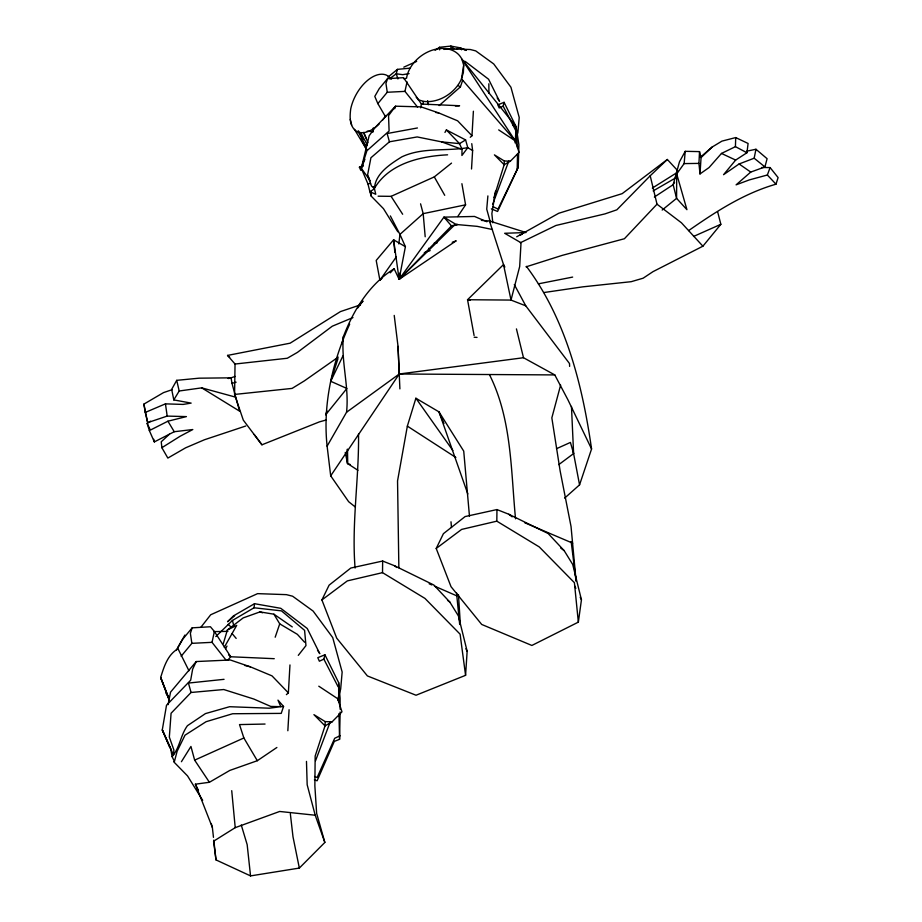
<?xml version="1.0" encoding="UTF-8"?>
<svg xmlns="http://www.w3.org/2000/svg" width="922" height="922" viewBox="0 0 922 922"><rect width="100%" height="100%" fill="white"/><g stroke="black" fill="none" stroke-linecap="round" stroke-linejoin="round"><path stroke-width="1.38" d="M357.932 470.301L347.525 463.524L347.559 449.36M358.531 434.055C359.107 478.841 351.501 523.247 355.085 568.056M676.702 173.935L676.587 198.345L686.925 209.674L676.702 173.935L684.124 163.597L685.23 151.323L699.521 151.611L701.066 157.558L700.005 173.935L709.041 167.562L721.477 153.444L735.422 146.656L746.947 152.741L748.088 143.463L735.71 137.574L721.938 141.124L712.164 147.024L700.432 157.178M379.288 123.848A31.821 18.163 -61.3 0 1 356.203 131.085C349.208 126.026 349.726 116.575 350.717 108.957A31.821 18.163 -61.3 0 1 369.33 79.015A31.821 18.163 -61.3 0 1 391.205 79.257M465.575 675.319L460.101 634.175L424.961 598.413L382.515 572.654L382.653 561.037L350.798 568.044L329.108 585.159L321.905 599.945L336.714 638.162L367.394 675.93L416.029 695.234L465.575 675.319L467.143 651.278L458.407 615.942L449.844 602.089L433.836 585.009L394.501 565.739L382.653 561.037M578.348 622.131L574.406 582.692L539.266 546.93L496.82 521.172L496.958 509.566L465.103 516.574L443.413 533.677L436.21 548.463L451.019 586.68L481.699 624.448L531.867 645.458L578.348 622.131L581.448 599.796L572.712 564.46L564.149 550.607L548.141 533.527L508.806 514.257L496.958 509.566M355.408 507.077L348.643 501.695L330.698 475.844L327.114 446.156L346.545 412.249C349.323 386.86 341.013 362.046 343.364 336.703C353.599 309.93 369.376 284.218 394.155 268.751L399.122 279.331L456.206 240.803L452.218 242.279M326.192 419.994L319.45 421.861L261.94 444.796L243.304 420.132L234.58 394.443L235.041 364.029L227.538 355.419L290.142 343.18L340.449 311.59L360.479 304.859M446.386 129.933L459.536 143.625L462.026 149.364L461.922 155.472L467.777 147.67L465.598 139.925L446.386 129.933L444.957 132.422M491.368 208.845L497.569 211.472L517.184 169.556L517.53 153.87M517.184 169.556L518.256 167.17L518.89 144.673L516.136 126.763L504.08 102.319L497.822 104.854L499.205 107.966L503.158 106.122L504.08 102.319M735.422 146.656L735.71 137.574M318.782 686.198L337.671 698.692L341.981 711.83L332.058 721.868L325.017 725.879L313.918 714.642L325.189 721.603L325.017 725.879L315.163 756.04L314.863 785.901L316.638 813.365L324.844 842.443L299.339 868.075L250.542 875.9L215.99 859.903L213.593 841.221L235.225 827.656L279.654 811.464L315.209 815.221L324.844 842.443M403.951 78.831L406.544 78.174A31.29 23.638 -36.4 0 1 431.75 50.353A31.29 23.638 -36.4 0 1 461.864 59.135L515.271 140.859L519.063 152.384L510.35 161.2L504.161 164.727L494.411 154.861L504.311 160.981L504.161 164.727L493.858 197.827M498.687 129.898L515.271 140.859L516.136 126.763L461.864 59.135L463.697 65.185L463.374 72.492L461.507 78.854A31.29 23.638 -36.4 0 1 423.601 101.351L418.162 99.772M700.005 173.935L698.934 163.401L699.521 151.611M286.396 694.635L288.367 692.871L289.969 664.946M470.255 137.297L471.983 135.753L473.389 111.228M287.837 730.743L289.082 709.744M471.522 168.991L472.617 150.563L471.764 143.671M373.053 131.961L373.318 127.904M487.888 195.913L486.735 209.179L490.32 222.075M215.806 636.572L232.436 620.46L254.057 607.771L254.507 603.703L280.772 608.313L307.257 628.504L319.784 653.686L317.502 650.171M398.834 243.938L399.941 234.395L390.352 215.921M338.697 702.103L338.651 682.637L324.924 654.793L317.79 657.686L319.369 661.224L323.864 659.126L324.924 654.793M517.657 148.165L515.675 130.405L516.136 126.763L513.001 125.219M349.668 324.175C332.335 361.862 322.642 404.551 327.114 446.156M463.697 65.185L461.507 78.854L515.271 140.859M495.506 191.2L491.864 213.65L492.797 222.767M400.309 272.497L399.122 279.331L453.889 225.683L457.773 224.507M314.379 779.885L317.099 780.784L334.306 741.403L339.573 739.317L340.137 712.026M469.471 516.251L463.731 451.135L438.987 411.88L415.891 398.235L407.351 426.125L397.543 480.938L398.857 567.825M342.074 343.699L343.364 336.703M420.674 107.862L421.389 104.048L403.571 77.69L387.528 78.658L379.23 88.65L374.793 96.395L377.847 103.598L385.58 116.864M461.899 183.697L465.575 204.834L423.186 213.65L399.941 234.395L405.403 246.681L399.122 279.331L451.492 225.925L456.955 224.253M471.983 135.753L457.623 120.817L438.665 112.899L421.031 106.883L395.538 106.191L375.058 127.582L369.169 135.753L361.286 168.265L367.947 183.904L369.906 191.741L375.761 194.277L374.447 188.803L371.485 185.944L367.521 175.318L370.921 157.766L389.441 141.792L417.182 136.94L441.719 141.896L459.536 143.625L465.598 139.925M168.058 704.662L170.57 692.111L196.236 661.547L230.327 659.991L250.404 666.848L272.002 675.872L288.367 692.871M746.947 152.741L735.652 160.071L723.551 174.696L739.098 163.966L754.161 158.215L755.959 149.26L746.613 151.196M422.864 104.232L423.417 101.512M225.994 660.083L212.025 642.334L214.388 631.501L210.435 626.753L192.168 627.847L182.706 639.234L177.658 648.051L188.964 670.755M417.516 107.044L404.965 91.382L407.04 81.874M410.44 68.113L397.417 69.369L396.264 73.783L397.912 78.946M761.618 167.493L770.101 167.574L767.358 175.007L749.298 179.917L736.09 184.849L750.75 172.08L764.926 166.917L767.104 158.699L755.959 149.26M560.622 385.096L551.84 417.873L560.138 470.923L571.041 526.531L576.077 580.848M337.636 699.925L340.667 689.068L342.154 672.034L332.727 637.609L313.123 611.079L292.608 596.211L286.431 594.644L257.595 593.641L210.7 614.767L200.938 627.191M515.006 142.806L517.91 132.399L519.213 117.451L510.938 87.233L493.719 63.941L475.706 50.883L470.289 49.511L444.969 48.624M223.297 643.683L227.377 629.991L243.212 617.89L259.969 611.908L273.915 614.19L292.286 626.925M394.72 108.75L395.538 106.191L388.542 115.653L389.096 131.028L366.921 150.735L361.286 168.265L361.631 169.948M326.93 410.912L325.616 414.842L346.891 388.473L330.71 381.282L337.982 358.635M688.619 230.604C715.61 211.783 744.077 193.309 775.978 184.193L778.11 177.589L770.101 167.574M192.168 627.847L190.37 633.322L191.868 643.337L181.138 656.245M387.528 78.658L385.949 83.464L387.263 92.258L377.847 103.598M564.644 498.111L579.558 484.857L591.567 448.968C582.358 384.774 565.901 319.058 526.404 266.366M283.561 706.448L280.807 706.678L277.971 700.132L283.561 706.448L281.222 713.386L232.632 713.743L206.055 721.719L185.022 735.18L177.151 751.188L174.431 761.48L172.103 756.651L170.639 748.48L162.284 729.901L166.513 705.249L190.67 680.217L192.629 669.211L196.236 661.547M439.137 105.581L460.412 86.887L462.637 80.375M275.182 637.217L279.735 623.86L273.915 614.19M492.59 204.488L508.794 161.05M330.053 722.341L315.543 760.731M364.905 159.241L361.286 168.265L370.31 180.793M330.71 381.282L342.961 355.846M357.851 307.879L362.726 300.998M518.256 167.17L498.018 209.098L492.959 206.62M225.648 648.627L226.996 646.08M176.413 649.998L184.896 635.062M685.23 151.323L679.468 161.834L673.152 184.7L676.587 198.345L662.169 210.043M235.11 376.418L231.065 377.836L199.106 378.181L176.724 380.337L171.665 389.338L173.809 399.906L191.142 403.11L183.121 404.424L165.441 403.859L145.25 412.445L147.67 422.645L167.193 416.087L186.428 416.606L167.919 421.204L149.352 430.597L154.343 441.915L174.246 431.715L192.802 429.537L180.113 436.256L161.88 447.7L167.839 458.073L185.599 447.827L204.384 439.782L245.782 425.999M224.288 647.29L236.712 625.381L227.377 629.991M674.547 182.372L673.152 184.7L654.355 197.031M173.809 399.906L179.191 390.997L176.724 380.337M181.427 761.71L190.946 746.463L194.646 760.143L209.409 782.282L229.809 770.423L257.319 760.708L276.877 747.488M457.75 216.555L465.575 204.834M330.698 475.844L399.272 373.998L398.027 346.361L394.224 315.416M405.403 246.681L393.613 239.812L376.199 260.442L379.899 280.207L396.31 256.869M374.897 187.558C389.971 163.182 420.766 156.175 447.585 154.827M298.29 655.358L305.966 645.607L304.594 630.36L281.464 610.871L254.057 607.771M543.934 292.539L582.819 286.846L631.224 281.683L643.13 278.202L653.007 271.644L702.898 246.197L720.854 224.3L717.685 211.956M172.103 756.651C179.802 747.788 180.482 735.26 187.42 725.706L205.456 713.593L229.601 706.713L269.374 708.2L280.807 706.678L270.734 706.425L253.85 699.049L223.758 689.529L191.061 692.48L171.077 713.259L169.337 737.104L173.901 750.035L173.486 755.003L162.284 729.901L169.867 747.73M227.642 660.313L230.742 656.764L274.249 658.688M677.624 170.605L667.344 159.471L650.206 175.768L657.006 204.2L624.401 238.74L562.166 255.394L526.07 266.838M359.119 305.366L363.014 301.298M390.26 272.82L394.155 268.751M650.206 175.768L616.864 209.813L604.924 213.904L555.931 225.475L520.354 242.74M701.066 157.558L712.164 147.024M169.418 434.204L161.235 441.776L161.88 447.7M379.899 280.207L381.95 278.352M234.637 615.781L227.55 621.751L233.416 615.908L254.507 603.703M387.874 77.183L397.417 69.369M378.101 196.19L391.089 196.351L434.297 176.897L451.526 163.113M667.344 159.471L622.166 193.655L558.709 213.282L516.712 236.781M321.905 599.945L347.329 580.895L382.515 572.654M436.21 548.463L461.634 529.412L496.82 521.172M389.649 78.716L396.264 73.783L402.707 74.67L409.08 73.61M558.778 464.619L573.611 453.578L571.467 406.418M346.545 412.249L399.272 373.998L523.489 357.724L554.79 374.92L567.94 399.814L591.567 448.968M338.259 357.114L304.306 380.924L292.09 388.404L234.58 394.443M435.115 50.341L439.506 47.276L450.858 46.1L459.732 47.737L466.336 50.157M149.352 430.597L147.163 423.428L150.609 421.193M472.617 150.563L467.777 147.67C446.087 151.473 422.737 147.047 401.819 156.867C390.34 164.058 374.966 173.785 374.447 188.803L369.906 191.741L371.278 196.202L383.46 208.649L397.82 231.802M177.681 648.973C167.539 654.966 163.943 666.952 160.659 677.486L169.383 700.824M652.338 188.076L677.37 172.368M145.25 412.445L143.89 404.113L163.551 392.599L172.253 389.637M653.156 190.912L675.526 177.981M340.195 735.675L334.686 738.292L317.145 777.465L314.563 776.462M194.646 760.143L243.869 737.98L257.319 760.708M403.79 67.168L416.663 61.382M456.309 49.281L459.732 47.737L466.036 50.445M556.485 448.703L570.418 442.433L573.611 453.578L579.558 484.857M693.563 236.447L720.854 224.3M360.767 170.316L359.396 167.205L363.337 165.464M519.743 235.294L522.267 234.188M352.965 317.583L332.277 326.204L297.426 352.388L287.272 358.255L235.041 364.029M424.316 252.605L429.64 250.646M359.396 167.205L363.337 165.948M179.191 390.997L201.711 387.862L239.57 411.143L231.998 383.379L236.124 382.192M228.299 378.527L231.065 377.836L231.998 383.379M367.947 183.904L370.609 183.351M538.402 283.838L572.654 277.084M228.31 378.354L231.065 377.836M417.435 127.974L387.136 133.529L389.441 141.792M213.466 837.337L212.371 827.46L195.383 784.184L209.409 782.282M224.058 679.33L188.445 683.064L191.061 692.48M443.874 49.396L450.962 48.659L453.071 49.223M227.895 631.363L213.72 631.616M455.364 105.972L459.594 105.742L421.389 104.048M387.263 92.258L404.965 91.382M191.868 643.337L212.025 642.334M434.262 243.062L437.063 242.959M265.052 724.047L239.513 724.588L243.869 737.98M684.124 163.597L698.934 163.401M399.272 373.998L554.79 374.92M504.311 160.981L510.35 161.2M325.189 721.603L332.058 721.868M474.162 337.245L477.02 337.394M481.376 220.393L489.467 220.969L526.059 232.54L504.657 233.278L521.034 242.763L519.674 266.55L511.007 300.076L467.546 299.731L474.092 335.527M367.21 131.131L372.73 131.673M470.381 300.03L467.546 299.731L503.516 264.579L489.467 220.969M435.818 112.519L438.665 112.899M492.463 229.52L477.216 226.351L456.079 224.472L443.931 217.143L399.122 279.331L393.613 239.812L394.858 252.328M462.602 60.875L465.322 61.509L488.579 79.234L499.563 101.351L497.177 97.859M244.872 665.511L250.404 666.848M201.711 387.862L235.34 397.071M462.026 149.364L441.719 141.896M259.969 611.908L262.551 612.773M345.254 452.402L347.525 463.524L350.199 464.504M569.635 366.403L569.508 363.545L525.759 305.827L511.007 300.076L503.516 264.579L504.864 267.08M524.63 522.693L572.677 543.162M486.943 221.764L474.519 216.451L443.931 217.143L451.492 225.925M429.168 583.799L431.807 584.951M434.435 586.092L456.816 595.866L459.698 624.505M721.477 153.444L735.652 160.071M457.946 85.516L460.412 86.887M279.735 623.86L297.345 634.324L304.606 642.265M407.351 426.125L455.871 457.485M739.098 163.966L750.75 172.08M560.691 548.025L564.149 550.607M447.539 600.372L449.844 602.089M657.006 204.2L681.45 222.801L702.898 246.197M508.806 514.257L512.171 516.862M394.501 565.739L396.737 567.468M754.161 158.215L764.926 166.917M227.538 355.419L229.682 357.217M454.085 48.866L450.858 46.1L450.962 48.659M228.598 654.897L230.742 656.764L214.388 631.501M228.207 624.367L231.145 627.133M416.237 97.306L418.046 99.103M173.659 761.733L187.535 775.909L202.679 800.331M767.358 175.007L775.978 184.193M459.732 47.737L461.645 49.8M232.102 633.575L236.17 638.404M366.334 138.484L363.303 132.434M166.052 693.448L168.472 696.559M254.184 434.469L261.94 444.796M415.891 398.235L452.852 450.489M366.437 146.805L361.159 138.876L366.587 149.376M391.089 196.351L402.66 214.25M357.851 131.27L363.176 139.591M354.474 129.368L366.483 149.364M167.919 421.204L174.246 431.715M367.521 175.318L369.411 178.638M434.297 176.897L444.727 195.303M428.58 248.283L429.94 250.738M514.303 284.575L525.759 305.827M360.825 132.687L367.382 145.261M503.158 106.122L515.675 130.405M323.864 659.126L338.12 686.775M195.383 784.184L198.46 790.373M574.602 585.804L575.847 588.34M580.203 597.249L581.448 599.796M465.898 648.731L467.143 651.278M147.163 423.428L150.044 429.375M489.64 375C511.825 419.418 510.869 470.52 515.536 518.809M358.462 130.901L366.599 149.226M373.445 186.509L374.447 188.803M443.955 423.532L438.987 411.88L467.811 493.962M169.026 698.991L160.659 677.486L169.037 698.841M363.89 132.514L367.924 142.783M241.264 824.994L247.165 844.644L250.542 875.9M211.265 823.519L212.371 827.46M420.57 203.831L423.186 213.65L425.192 236.758M315.209 815.221L307.176 784.772L306.473 761.399M232.436 620.46L233.762 625.646M350.256 119.387L351.674 125.115M516.435 328.9L523.489 357.724M573 450.777L573.611 453.578M153.767 439.264L154.343 441.915M146.287 415.949L147.67 422.645M299.339 868.075L293 836.807L290.338 813.746M143.89 404.113L146.01 414.612M427.635 100.682L428.246 104.739M165.441 403.859L167.193 416.087M571.156 541.525L576.043 580.998M213.789 840.161L215.99 859.903M338.651 682.637L340.103 698.115L340.126 709.249M231.722 790.684L235.225 827.656M450.996 521.794L451.48 527.511M370.932 191.983L371.278 196.202M458.465 594.794L460.308 623.514M456.667 593.053L456.816 595.866M398.027 346.361L399.894 388.888M439.506 47.276L439.61 49.834M338.962 713.559L339.573 739.317M347.248 449.279L347.525 463.524M488.833 83.775L488.937 93.249M385.972 115.423A31.821 18.163 -61.3 0 1 382.803 119.883"/></g></svg>
